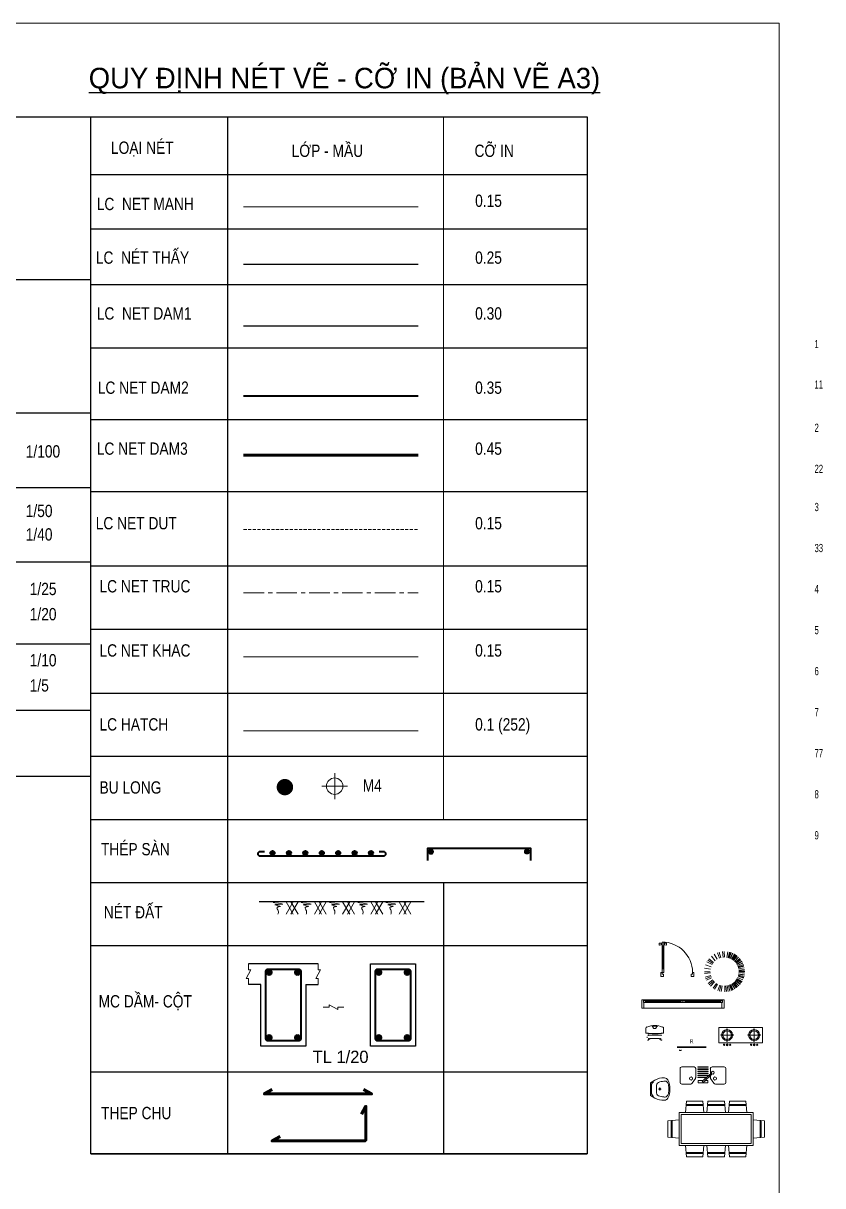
# Model space of a CAD drawing. Header units: millimetres. Extents: x 5243337 to 5938936, y 490824 to 785930.
# Drawn here: x 5266923 to 5286402, y 587548 to 615878 of the extents above; entities that cross this region are included whole.
import ezdxf
from ezdxf.enums import TextEntityAlignment as Align

# ---------------------------------------------------------------- set-up
doc = ezdxf.new("R2010")
doc.units = ezdxf.units.MM
doc.header["$MEASUREMENT"] = 0
for name, pattern in [('CENTERX2', [4, 2.5, -0.5, 0.5, -0.5]), ('DASHDOT', [1, 0.5, -0.25, 0, -0.25]), ('HIDDEN', [0.375, 0.25, -0.125])]:
    doc.linetypes.add(name, pattern=pattern)
doc.layers.get('0').update_dxf_attribs({"lineweight": 0})
doc.layers.get('Defpoints').update_dxf_attribs({"lineweight": 0})
for name, color, linetype, lineweight in [('0.10_Cay', 114, 'Continuous', 9), ('0.10_Ghi-Chu', 8, 'Continuous', 9), ('0.10_Thiet-Bi', 157, 'Continuous', 9), ('0.15_Cua', 144, 'Continuous', 15), ('LC Dim', 8, 'Continuous', 18), ('LC Hatch', 252, 'Continuous', 9), ('LC Khac', 4, 'Continuous', 9), ('LC Net dam 1', 30, 'Continuous', 30), ('LC Net dam2', 6, 'Continuous', 40), ('LC Net dam3', 1, 'Continuous', 60), ('LC Net khuat', 4, 'HIDDEN', 13), ('LC Net manh', 9, 'Continuous', 5), ('LC Net thay', 7, 'Continuous', 25), ('LC Net truc', 8, 'DASHDOT', 13), ('LC Text2', 7, 'Continuous', 25), ('text', 1, 'Continuous', 20)]:
    doc.layers.add(name, color=color, linetype=linetype, lineweight=lineweight)
doc.styles.add('LC 1', font='VHAVANB.TTF')
doc.styles.add('T2', font='VHARIAL.TTF', dxfattribs={"width": 0.8})
doc.styles.add('Tahoma', font='tahoma.ttf')
doc.styles.add('text', font='hoatbif.shx', dxfattribs={"width": 0.7})

# ---------------------------------------------------------------- blocks, each defined once
blk = doc.blocks.new('thep tron 2')
at = {"layer": 'LC Net dam2'}
for p, q in [((-0.5, 0.5), (0.5, 0.5)), ((0.35, 0.85), (-0.35, 0.15)), ((-0.35, 0.85), (0.35, 0.15)), ((0, 1), (0, 0))]:
    blk.add_line(p, q, dxfattribs=at)
blk.add_circle((0, 0.5), 0.5, dxfattribs=at)
blk = doc.blocks.new('theptron1')
at = {"layer": 'LC Net dam3'}
for p, q in [((-0.5, 0), (0.5, 0)), ((-0.35, 0.35), (0.35, -0.35)), ((0.35, 0.35), (-0.35, -0.35)), ((0, 0.5), (0, -0.5))]:
    blk.add_line(p, q, dxfattribs=at)
blk.add_circle((0, 0), 0.5, dxfattribs=at)
blk = doc.blocks.new('mat dat')
at = {"layer": 'LC Net manh'}
for p, q in [((2, 0), (3.73, -3)), ((3.73, 0), (2, -3)), ((3.15, 0), (4.88, -3)), ((4.88, 0), (3.15, -3))]:
    blk.add_line(p, q, dxfattribs=at)
blk.add_spline([(0, 0), (-1.21, -0.12), (1.21, -0.52), (-0.75, -0.75), (0.58, -1.1), (-0.23, -1.33), (0.06, -2.19), (0, -3)], degree=3, dxfattribs=at)
blk = doc.blocks.new('bu lon')
at = {"layer": 'LC Khac', "color": 9}
for p, q in [((0, -0.786), (0, 0.786)), ((0.786, 0), (-0.786, 0))]:
    blk.add_line(p, q, dxfattribs=at)
at = {"layer": 'LC Khac', "color": 7}
blk.add_circle((0, 0), 0.5, dxfattribs=at)
blk = doc.blocks.new('*U8')
for p, q in [((30, 640), (30, 100)), ((70, 640), (70, 100))]:
    blk.add_line(p, q)
at = {"color": 8, "lineweight": 9}
for p, q in [((48, 650), (48, 90)), ((52, 650), (52, 90))]:
    blk.add_line(p, q, dxfattribs=at)
for points in [[(5, 670), (-35, 666, -0.443716), (-40, 671), (-40, 709, -0.443716), (-35, 714), (5, 710, -0.385314), (10, 705), (10, 675, -0.385314)], [(95, 670), (135, 666, 0.443716), (140, 671), (140, 709, 0.443716), (135, 714), (95, 710, 0.385314), (90, 705), (90, 675, 0.385314)]]:
    blk.add_lwpolyline(points, format="xyb", close=True)
for points in [[(20, 685), (10, 685), (10, 695), (20, 695)], [(55, 640), (70, 640), (70, 740), (30, 740), (30, 640), (45, 640), (45, 650), (55, 650), (55, 640)], [(80, 685), (90, 685), (90, 695), (80, 695)], [(55, 100), (70, 100), (70, 0), (30, 0), (30, 100), (45, 100), (45, 90), (55, 90), (55, 100)]]:
    blk.add_lwpolyline(points)
for points in [[(30, 0), (0, 0), (0, -100), (60, -100), (60, -40), (30, -40)], [(770, 0), (800, 0), (800, -100), (740, -100), (740, -40), (770, -40)]]:
    blk.add_lwpolyline(points, close=True)
for centre, start, end in [((70, 690), 143.1301, 216.8699), ((30, 690), 323.1301, 36.8699)]:
    blk.add_arc(centre, 50, start, end)
for centre, radius, start, end in [((30, 0), 740, 0, 90), ((47, 641), 8.25, 186.4342, 273.2898), ((53, 641), 8.25, 266.7102, 353.5658), ((47, 99), 8.25, 86.7102, 173.5658), ((53, 99), 8.25, 6.4342, 93.2898)]:
    blk.add_arc(centre, radius, start, end, dxfattribs=at)
blk = doc.blocks.new('*U13')
for p, q in [((35, 0), (1965, 0)), ((50, -200), (1950, -200)), ((1060, -20), (1905, -20)), ((1060, -60), (1905, -60))]:
    blk.add_line(p, q)
at = {"color": 8, "lineweight": 5}
for p, q in [((95, -20), (940, -20)), ((95, -35), (940, -35)), ((95, -45), (940, -45)), ((95, -60), (940, -60)), ((1060, -20), (1905, -20)), ((1060, -35), (1905, -35)), ((1060, -45), (1905, -45)), ((1060, -60), (1905, -60))]:
    blk.add_line(p, q, dxfattribs=at)
for points in [[(0, 0), (35, 0), (35, -60), (50, -60), (50, -200), (0, -200), (0, 0)], [(2000, 0), (1965, 0), (1965, -60), (1950, -60), (1950, -200), (2000, -200), (2000, 0)], [(1060, -45), (1060, -60), (1000, -60), (1000, -20), (1060, -20), (1060, -35), (1050, -35), (1050, -45), (1060, -45)], [(1905, -45), (1905, -60), (1965, -60), (1965, -20), (1905, -20), (1905, -35), (1915, -35), (1915, -45), (1905, -45)]]:
    blk.add_lwpolyline(points)
for points in [[(35, -20), (95, -20), (95, -35), (85, -35), (85, -45), (95, -45), (95, -60), (35, -60)], [(1000, -20), (940, -20), (940, -35), (950, -35), (950, -45), (940, -45), (940, -60), (1000, -60)]]:
    blk.add_lwpolyline(points, close=True)
for points in [[(95, -29, -0.312187), (102, -35, -0.312187)], [(95, -51, 0.312187), (102, -45, 0.312187)], [(940, -29, 0.312187), (933, -35, 0.312187)], [(940, -51, -0.312187), (933, -45, -0.312187)]]:
    blk.add_lwpolyline(points, format="xyb", dxfattribs=at)
for centre, start, end in [((1059, -37), 14.2151, 83.5658), ((1059, -43), 276.4342, 345.7849), ((1906, -37), 96.4342, 165.7849), ((1906, -43), 194.2151, 263.5658)]:
    blk.add_arc(centre, 8.25, start, end, dxfattribs=at)
blk = doc.blocks.new('*U7')
for p, q in [((-240, 242), (-342, 343)), ((-217, 263), (-311, 372)), ((-194, 282), (-277, 398)), ((-141, 313), (-203, 442)), ((-114, 325), (-164, 459)), ((-85, 334), (-123, 472)), ((-25, 345), (-39, 488)), ((5, 347), (4, 490)), ((66, 342), (89, 484)), ((124, 327), (172, 462)), ((180, 302), (250, 427)), ((205, 286), (286, 404)), ((230, 268), (321, 379)), ((273, 226), (382, 319)), ((-334, 56), (-475, 79)), ((-328, 86), (-467, 121)), ((-319, 115), (-454, 162)), ((-294, 170), (-419, 240)), ((-278, 196), (-396, 277)), ((308, 177), (432, 249)), ((335, 122), (469, 172)), ((344, 93), (482, 131)), ((355, 33), (498, 47)), ((357, 3), (500, 5)), ((-339, -5), (-482, -6)), ((-337, -35), (-480, -49)), ((-333, -65), (-474, -91)), ((-326, -95), (-464, -133)), ((-316, -123), (-451, -174)), ((-310, -140), (-441, -197)), ((-304, -151), (-434, -213)), ((-290, -178), (-414, -251)), ((-290, -178), (-414, -251)), ((-274, -203), (-390, -287)), ((-266, -213), (-380, -300)), ((-255, -227), (-364, -320)), ((-238, -245), (-340, -346)), ((-234, -249), (-334, -352)), ((-211, -270), (-303, -380)), ((-207, -273), (-296, -386)), ((226, -272), (316, -384)), ((236, -265), (329, -373)), ((258, -244), (360, -344)), ((258, -244), (360, -344)), ((278, -221), (389, -312)), ((286, -212), (399, -299)), ((296, -197), (414, -278)), ((309, -177), (433, -249)), ((312, -171), (437, -242)), ((326, -144), (456, -203)), ((328, -139), (460, -196)), ((337, -116), (472, -164)), ((343, -99), (480, -139)), ((346, -87), (485, -123)), ((352, -57), (494, -81)), ((-187, -288), (-268, -406)), ((-172, -298), (-247, -420)), ((-161, -304), (-232, -429)), ((-134, -318), (-194, -448)), ((-134, -318), (-194, -448)), ((-106, -329), (-154, -464)), ((-95, -333), (-138, -469)), ((-77, -338), (-113, -476)), ((-53, -343), (-79, -484)), ((-47, -344), (-71, -485)), ((-17, -348), (-28, -490)), ((-11, -348), (-20, -491)), ((13, -349), (14, -492)), ((31, -348), (40, -491)), ((43, -347), (57, -489)), ((73, -343), (100, -483)), ((73, -343), (100, -483)), ((103, -336), (141, -474)), ((115, -332), (158, -469)), ((132, -326), (182, -460)), ((154, -317), (214, -447)), ((160, -314), (221, -444)), ((186, -300), (259, -423)), ((192, -297), (266, -419)), ((212, -283), (295, -400))]:
    blk.add_line(p, q)
blk = doc.blocks.new('TB WC Lavabo 01')
at = {"color": 8}
blk.add_wipeout([(0, 232), (40, 240), (141, 260), (241, 280), (296, 287), (352, 288), (388, 280), (421, 260), (439, 240), (451, 220), (460, 200), (468, 180), (475, 160), (481, 140), (487, 120), (491, 100), (495, 80), (497, 60), (499, 40), (500, 20), (500, 0), (500, -20), (499, -40), (497, -60), (495, -80), (491, -100), (487, -120), (481, -140), (475, -160), (468, -180), (460, -200), (451, -220), (439, -240), (421, -260), (388, -280), (352, -288), (296, -287), (240, -280), (141, -260), (40, -240), (0, -232)], dxfattribs=at)
for p, q in [((204, 0), (274, 0)), ((239, 35), (239, -35))]:
    blk.add_line(p, q)
blk.add_lwpolyline([(15, -154), (15, 154), (121, 219, -0.14257), (351, 273, -0.255099), (432, 223, -0.124237), (485, 0, -0.124237), (432, -223, -0.255099), (351, -273, -0.142542), (121, -219)], format="xyb", close=True)
for points in [[(87, -180, -0.253319), (33, -92), (33, 92, -0.253319), (87, 180)], [(154, 0, -0.05085), (166, 121, -0.267955), (203, 162, -0.045825), (335, 193, -0.034433), (365, 195, -0.20396), (412, 175, -0.140892), (448, 107, -0.051029), (459, 0, -0.051029), (448, -107, -0.140892), (412, -175, -0.20396), (365, -195, -0.034433), (335, -193, -0.045825), (203, -162, -0.267955), (166, -121, -0.05085), (154, 0, 0.05085)]]:
    blk.add_lwpolyline(points, format="xyb")
blk.add_circle((239, 0), 20)
blk = doc.blocks.new('TB Bếp')
at = {"color": 8}
blk.add_wipeout([(-575, -50), (575, -50), (575, -540), (-575, -540)], dxfattribs=at)
for p, q in [((-532, -452), (-532, -74)), ((-532, -74), (532, -74)), ((-329, -260), (-436, -260)), ((-329, -260), (-329, -154)), ((-329, -260), (-329, -367)), ((-329, -260), (-223, -260)), ((-329, -260), (-329, -260)), ((-329, -260), (-329, -260)), ((329, -260), (223, -260)), ((329, -260), (329, -154)), ((329, -260), (329, -367)), ((329, -260), (436, -260)), ((329, -260), (329, -260)), ((329, -260), (329, -260)), ((532, -452), (532, -74)), ((-532, -452), (532, -452)), ((-403, -496), (-419, -496)), ((-403, -496), (-403, -479)), ((-403, -496), (-403, -513)), ((-403, -496), (-386, -496)), ((-403, -496), (-403, -496)), ((-403, -496), (-403, -496)), ((-329, -496), (-353, -496)), ((-329, -496), (-329, -472)), ((-329, -496), (-329, -520)), ((-329, -496), (-305, -496)), ((-329, -496), (-329, -496)), ((-329, -496), (-329, -496)), ((-256, -496), (-272, -496)), ((-255, -496), (-255, -479)), ((-255, -496), (-255, -496)), ((-255, -496), (-255, -496)), ((-255, -496), (-239, -496)), ((-255, -496), (-255, -513)), ((255, -496), (239, -496)), ((255, -496), (255, -479)), ((255, -496), (255, -513)), ((255, -496), (255, -496)), ((255, -496), (255, -496)), ((256, -496), (272, -496)), ((329, -496), (305, -496)), ((329, -496), (329, -472)), ((329, -496), (329, -496)), ((329, -496), (329, -496)), ((329, -496), (353, -496)), ((329, -496), (329, -520)), ((403, -496), (386, -496)), ((403, -496), (403, -479)), ((403, -496), (403, -496)), ((403, -496), (403, -496)), ((403, -496), (419, -496)), ((403, -496), (403, -513))]:
    blk.add_line(p, q)
for points in [[(-415, -255), (-483, -255), (-483, -265), (-415, -265)], [(-324, -174), (-324, -106), (-334, -106), (-334, -174)], [(-243, -265), (-175, -265), (-175, -255), (-243, -255)], [(243, -265), (175, -265), (175, -255), (243, -255)], [(324, -174), (324, -106), (334, -106), (334, -174)], [(415, -255), (483, -255), (483, -265), (415, -265)], [(-334, -347), (-334, -415), (-324, -415), (-324, -347)], [(334, -347), (334, -415), (324, -415), (324, -347)]]:
    blk.add_lwpolyline(points, close=True, dxfattribs=at)
for centre in [(-403, -496), (-255, -496), (255, -496), (403, -496)]:
    blk.add_circle(centre, 16.5)
for centre in [(-329, -496), (329, -496)]:
    blk.add_circle(centre, 23.9, dxfattribs=at)
for centre, radius, start, end in [((-329, -260), 134, 92.2181, 177.7819), ((-329, -260), 134, 182.2181, 267.7819), ((-329, -260), 106, 92.7886, 177.2114), ((-329, -260), 106, 182.7886, 267.2114), ((-329, -260), 134, 2.2181, 87.7819), ((-329, -260), 106, 2.7886, 87.2114), ((-329, -260), 134, 272.2181, 357.7819), ((-329, -260), 106, 272.7886, 357.2114), ((329, -260), 134, 92.2181, 177.7819), ((329, -260), 134, 182.2181, 267.7819), ((329, -260), 106, 92.7886, 177.2114), ((329, -260), 106, 182.7886, 267.2114), ((329, -260), 134, 2.2181, 87.7819), ((329, -260), 106, 2.7886, 87.2114), ((329, -260), 134, 272.2181, 357.7819), ((329, -260), 106, 272.7886, 357.2114)]:
    blk.add_arc(centre, radius, start, end)
blk = doc.blocks.new('*U11')
at = {"color": 8}
blk.add_wipeout([(-600, -50), (600, -50), (600, -550), (-600, -550)], dxfattribs=at)
for p, q in [((-559, -467), (-559, -133)), ((-517, -91), (-301, -91)), ((-185, -230), (-267, -109)), ((-178, -292), (-178, -253)), ((178, -253), (178, -467)), ((185, -230), (267, -109)), ((301, -91), (517, -91)), ((559, -133), (559, -467)), ((-219, -509), (-517, -509)), ((-178, -467), (-178, -334)), ((517, -509), (219, -509))]:
    blk.add_line(p, q)
blk.add_lwpolyline([(-206, -358), (24, -158), (-1, -127), (-226, -337, 4.45487)], format="xyb", close=True)
for points in [[(117, -118), (-117, -118), (-117, -179), (-57, -179), (-1, -127), (24, -158), (0, -179), (117, -179)], [(-123, -299), (123, -299), (123, -309), (-123, -309)], [(-123, -349), (123, -349), (123, -359), (-123, -359)], [(-123, -399), (123, -399), (123, -409), (-123, -409)], [(-123, -449), (123, -449), (123, -459), (-123, -459)], [(-123, -499), (123, -499), (123, -509), (-123, -509)]]:
    blk.add_lwpolyline(points, close=True)
blk.add_lwpolyline([(-80, -249), (123, -249), (123, -259), (-92, -259)])
for centre in [(-291, -228), (291, -228)]:
    blk.add_circle(centre, 38.1)
for centre, start, end in [((-517, -133), 90, 180), ((-301, -133), 34.249, 90), ((-219, -253), 0, 34.249), ((219, -253), 145.751, 180), ((301, -133), 90, 145.751), ((517, -133), 0, 90), ((-517, -467), 180, 270), ((-219, -467), 270, 0), ((219, -467), 180, 270), ((517, -467), 270, 0)]:
    blk.add_arc(centre, 41.3, start, end)
blk = doc.blocks.new('TB Tủ Lạnh')
at = {"color": 8}
blk.add_wipeout([(-350, -50), (350, -50), (350, -650), (-350, -650)], dxfattribs=at)
for p, q in [((-350, -580), (350, -580)), ((-350, -600), (350, -600))]:
    blk.add_line(p, q)
blk.add_lwpolyline([(-294, -650), (-294, -670), (-258, -670), (-258, -650)])
at = {"layer": '0.10_Ghi-Chu', "style": 'Tahoma'}
blk.add_text('R', height=100, dxfattribs=at).set_placement((0, -494), align=Align.CENTER)
blk = doc.blocks.new('*U15')
at = {"color": 8}
blk.add_lwpolyline([(-275, 200), (0, 225), (0, 400), (150, 400), (175, 675), (575, 675), (600, 400), (675, 400), (700, 675), (1100, 675), (1125, 400), (1200, 400), (1225, 675), (1625, 675), (1650, 400), (1800, 400), (1800, 225), (2075, 200), (2075, -200), (1800, -225), (1800, -400), (1650, -400), (1625, -675), (1225, -675), (1200, -400), (1125, -400), (1100, -675), (700, -675), (675, -400), (600, -400), (575, -675), (175, -675), (150, -400), (0, -400), (0, -225), (-275, -200)], close=True, dxfattribs=at)
for points in [[(166, 575), (584, 575)], [(168, 600), (582, 600)], [(691, 575), (1109, 575)], [(693, 600), (1107, 600)], [(1216, 575), (1634, 575)], [(1218, 600), (1632, 600)], [(150, 400), (600, 400)], [(675, 400), (1125, 400)], [(1200, 400), (1650, 400)], [(-200, 207), (-200, -207)], [(-175, 209), (-175, -209)], [(0, 225), (0, -225)], [(1800, 225), (1800, -225)], [(1975, 209), (1975, -209)], [(2000, 207), (2000, -207)], [(150, -400), (600, -400)], [(1125, -400), (675, -400)], [(1650, -400), (1200, -400)], [(166, -575), (584, -575)], [(168, -600), (582, -600)], [(1109, -575), (691, -575)], [(1107, -600), (693, -600)], [(1634, -575), (1216, -575)], [(1632, -600), (1218, -600)]]:
    blk.add_lwpolyline(points)
blk.add_lwpolyline([(1750, 350), (1750, -350), (50, -350), (50, 350)], close=True)
blk = doc.blocks.new('TB WC BonCau 01')
at = {"color": 8}
blk.add_wipeout([(0, 230), (196, 230), (216, 220), (221, 207), (221, 200), (223, 180), (223, 165), (266, 168), (276, 180), (290, 185), (366, 190), (371, 185), (371, 180), (371, 174), (376, 174), (376, 180), (376, 185), (381, 190), (502, 186), (546, 180), (590, 170), (622, 160), (663, 140), (693, 120), (717, 100), (730, 88), (737, 80), (750, 60), (759, 40), (764, 20), (765, 0), (764, -20), (759, -40), (750, -60), (737, -80), (730, -88), (717, -100), (693, -120), (663, -140), (622, -160), (590, -170), (546, -180), (502, -186), (381, -190), (376, -185), (376, -180), (376, -174), (371, -174), (371, -180), (371, -185), (366, -190), (324, -188), (324, -200), (324, -205), (322, -207), (300, -207), (298, -205), (298, -200), (298, -186), (290, -185), (276, -180), (266, -168), (223, -165), (223, -180), (221, -200), (221, -207), (216, -220), (196, -230), (0, -230)], dxfattribs=at)
for p, q in [((48, 53), (84, 28)), ((95, 217), (196, 217)), ((339, 139), (339, 148)), ((340, 149), (371, 149)), ((353, 138), (340, 138)), ((342, -117), (342, 117)), ((342, 117), (353, 117)), ((354, 119), (354, 137)), ((376, 174), (371, 174)), ((376, 154), (376, 174)), ((84, -28), (48, -53)), ((95, -217), (196, -217)), ((258, -142), (258, -158)), ((260, -140), (262, -140)), ((262, -160), (260, -160)), ((263, -160), (262, -160)), ((339, -148), (339, -139)), ((340, -138), (353, -138)), ((371, -149), (340, -149)), ((353, -117), (342, -117)), ((354, -137), (354, -119)), ((376, -154), (376, -174))]:
    blk.add_line(p, q)
for centre, radius, start, end in [((563, 0), 540, 159.2678, 200.7321), ((535, 0), 500, 171.6681, 188.3323), ((60, 70), 20, 171.6799, 234.0514), ((95, 177), 40, 89.9986, 159.2669), ((64, 0), 34, 10.761, 54.0415), ((64, 0), 34, 349.239, 10.761), ((196, 205), 12, 3.9186, 90), ((-2782, 0), 2997, 356.062, 3.938), ((-2782, 0), 3010, 356.859, 3.1425), ((2758, 0), 2500, 176.3855, 183.208), ((293, 155), 30, 154.597, 176.3937), ((340, 148), 1, 89.9427, 180), ((340, 139), 0.499, 180, 270.1146), ((353, 137), 2, 0, 89.9713), ((353, 119), 2, 270.0286, 0), ((371, 154), 5, 270.0114, 0), ((60, -70), 20, 125.9547, 188.3347), ((95, -177), 40, 200.7312, 270.0014), ((64, 0), 34, 305.9475, 349.2341), ((196, -205), 12, 270.0048, 356.0627), ((260, -142), 2, 90, 180), ((260, -158), 2, 180, 270), ((293, -155), 30, 189.5643, 205.4252), ((310, -202), 20.2, 45.6327, 125.8626), ((340, -139), 0.5, 89.8854, 180), ((340, -148), 0.999, 180, 270.0573), ((353, -119), 2, 0, 89.9713), ((353, -137), 2, 270.0286, 0), ((371, -154), 5, 0, 89.9885)]:
    blk.add_arc(centre, radius, start, end)

msp = doc.modelspace()

# ---------------------------------------------------------------- linework, layer by layer
at = {"layer": 'Defpoints', "ltscale": 0.2}
msp.add_lwpolyline([(5243337, 615878.5), (5285337, 615878.5), (5285337, 586178.5), (5243337, 586178.5)], close=True, dxfattribs=at)
at = {"layer": 'LC Hatch'}
for p, q in [((5277159.3, 613593.9), (5277159.3, 596476.3)), ((5272292.3, 598634.1), (5276544.4, 598634.1))]:
    msp.add_line(p, q, dxfattribs=at)
at = {"layer": 'LC Hatch', "const_width": 200}
for points in [[(5273197.7, 597262.6, -0.4142136), (5273297.7, 597362.6)], [(5273197.7, 597262.6, 0.4142136), (5273297.7, 597162.6)], [(5273397.7, 597261.2, 0.4142136), (5273297.7, 597361.2)], [(5273397.7, 597262.6, -0.4142136), (5273297.7, 597162.6)]]:
    msp.add_lwpolyline(points, format="xyb", dxfattribs=at)
at = {"layer": 'LC Khac', "ltscale": 0.5}
msp.add_line((5272292.3, 600436.1), (5276544.4, 600436.1), dxfattribs=at)
at = {"layer": 'LC Net dam 1'}
msp.add_line((5272292.3, 608507.6), (5276544.4, 608507.6), dxfattribs=at)
at = {"layer": 'LC Net dam2', "ltscale": 5}
msp.add_line((5276544.4, 606787.4), (5272292.3, 606787.4), dxfattribs=at)
at = {"layer": 'LC Net dam2'}
msp.add_lwpolyline([(5275596, 595696), (5275696, 595696, -0.4142136), (5275752.8, 595639.1), (5275752.8, 595632.8, -0.4142136), (5275696, 595576), (5274198.8, 595576), (5272701.5, 595576, -0.4142136), (5272644.7, 595632.8), (5272644.7, 595639.1, -0.4142136), (5272701.5, 595696), (5272801.5, 595696)], format="xyb", dxfattribs=at)
msp.add_lwpolyline([(5276778.3, 595472), (5276778.3, 595772), (5279278.3, 595772), (5279278.3, 595472)], dxfattribs=at)
for points in [[(5272835, 591127.8), (5272835, 592777.8, -0.4142136), (5272885, 592827.8), (5273635, 592827.8, -0.4142136), (5273685, 592777.8), (5273685, 591127.8, -0.4142136), (5273635, 591077.8), (5272885, 591077.8, -0.4142136)], [(5275507.2, 591127.8), (5275507.2, 592777.8, -0.4142136), (5275557.2, 592827.8), (5276307.2, 592827.8, -0.4142136), (5276357.2, 592777.8), (5276357.2, 591127.8, -0.4142136), (5276307.2, 591077.8), (5275557.2, 591077.8, -0.4142136)]]:
    msp.add_lwpolyline(points, format="xyb", close=True, dxfattribs=at)
at = {"layer": 'LC Net dam3', "ltscale": 0.5}
msp.add_line((5272292.3, 605354.4), (5276544.4, 605354.4), dxfattribs=at)
at = {"layer": 'LC Net dam3', "ltscale": 5}
msp.add_lwpolyline([(5272989.1, 589897.2), (5272794.3, 589784.7), (5275409.3, 589784.7), (5275214.5, 589897.2)], dxfattribs=at)
at = {"layer": 'LC Net dam3'}
msp.add_lwpolyline([(5275161.1, 589292.1), (5275273.6, 589486.9), (5275273.6, 588688.5, -0.4142136), (5275223.6, 588638.5), (5272986.1, 588638.5), (5273181, 588751)], format="xyb", dxfattribs=at)
at = {"layer": 'LC Net khuat', "ltscale": 300}
msp.add_line((5272292.3, 603537), (5276544.4, 603537), dxfattribs=at)
at = {"layer": 'LC Net manh'}
msp.add_line((5272292.3, 611408.3), (5276544.4, 611408.3), dxfattribs=at)
for points in [[(5272410, 592452.8), (5272410, 592596), (5272352.4, 592596), (5272467.6, 592809.6), (5272410, 592809.6), (5272410, 592952.8)], [(5274110, 592452.8), (5274110, 592596), (5274052.4, 592596), (5274167.6, 592809.6), (5274110, 592809.6), (5274110, 592952.8)], [(5274230.4, 591897), (5274373.6, 591897), (5274373.6, 591954.6), (5274587.2, 591839.5), (5274587.2, 591897), (5274730.4, 591897)]]:
    msp.add_lwpolyline(points, dxfattribs=at)
at = {"layer": 'LC Net thay'}
for p, q in [((5266595.6, 613593.9), (5268566.8, 613593.9)), ((5271896.3, 613593.9), (5271896.3, 588326.9)), ((5268566.8, 612192.6), (5280663.7, 612192.6)), ((5268566.8, 610869.4), (5280663.7, 610869.4)), ((5272292.3, 610009.3), (5276544.4, 610009.3)), ((5246142, 609631.2), (5268566.8, 609631.2)), ((5268566.8, 609513.7), (5280663.7, 609513.7)), ((5268566.8, 607968.6), (5280663.7, 607968.6)), ((5254673.9, 606383.8), (5268566.8, 606383.8)), ((5268566.8, 606219.3), (5280663.7, 606219.3)), ((5254673.9, 604566.4), (5268566.8, 604566.4)), ((5268566.8, 604469.9), (5280663.7, 604469.9)), ((5254673.9, 602749), (5268566.8, 602749)), ((5268566.8, 602652.5), (5280663.7, 602652.5)), ((5268566.8, 601114.8), (5280663.7, 601114.8)), ((5254673.9, 600757.5), (5268566.8, 600757.5)), ((5268566.8, 599551.7), (5280663.7, 599551.7)), ((5254673.9, 599137.5), (5268566.8, 599137.5)), ((5268566.8, 598014), (5280663.7, 598014)), ((5246142, 597526.5), (5268566.8, 597526.5)), ((5268566.8, 596476.3), (5280663.7, 596476.3)), ((5268566.8, 594938.6), (5280663.7, 594938.6)), ((5277159.3, 594938.6), (5277159.3, 588326.9)), ((5276693.6, 594465.6), (5272673.7, 594465.6)), ((5268566.8, 593400.9), (5280663.7, 593400.9)), ((5274110, 592952.8), (5272410, 592952.8)), ((5272710, 592452.8), (5272410, 592452.8)), ((5273810, 592452.8), (5274110, 592452.8)), ((5268566.8, 590325.5), (5280663.7, 590325.5)), ((5268566.8, 588326.9), (5280663.7, 588326.9))]:
    msp.add_line(p, q, dxfattribs=at)
for points in [[(5268566.8, 613593.9), (5280663.7, 613593.9), (5280663.7, 588326.9), (5268566.8, 588326.9)], [(5275382.2, 592952.8), (5276482.2, 592952.8), (5276482.2, 590952.8), (5275382.2, 590952.8)]]:
    msp.add_lwpolyline(points, close=True, dxfattribs=at)
msp.add_lwpolyline([(5273810, 592452.8), (5273810, 590952.8), (5272710, 590952.8), (5272710, 592452.8)], dxfattribs=at)
at = {"layer": 'LC Net truc', "linetype": 'CENTERX2', "ltscale": 200}
msp.add_line((5272292.3, 601999.3), (5276544.4, 601999.3), dxfattribs=at)

# ---------------------------------------------------------------- block references
at = {"layer": '0.10_Cay', "rotation": 90}
msp.add_blockref('*U7', (5284008.6, 592757.8), dxfattribs=at)
at = {"layer": '0.15_Cua'}
for name, p in [('*U8', (5282459.3, 592748)), ('*U13', (5281996.4, 592076.7))]:
    msp.add_blockref(name, p, dxfattribs=at)
at = {"layer": 'LC Dim'}
for p, xscale, yscale, zscale in [((5272915, 592747.8), 100.000000000162, 100.000000000162, 100.000000000162), ((5273605, 592747.8), -100.000000000162, 100.0000000000815, 100.0000000000239), ((5275587.2, 592747.8), 100.000000000162, 100.000000000162, 100.000000000162), ((5276277.2, 592747.8), -100.000000000162, 100.0000000000815, 100.0000000000239)]:
    msp.add_blockref('theptron1', p, dxfattribs=dict(at, xscale=xscale, yscale=yscale, zscale=zscale))
at = {"layer": 'LC Dim', "rotation": 180}
for p, xscale, yscale, zscale in [((5272915, 591157.8), -100.000000000162, 100.0000000000815, 100.0000000000239), ((5273605, 591157.8), 100.000000000162, 100.000000000162, 100.000000000162), ((5275587.2, 591157.8), -100.000000000162, 100.0000000000815, 100.0000000000239), ((5276277.2, 591157.8), 100.000000000162, 100.000000000162, 100.000000000162)]:
    msp.add_blockref('theptron1', p, dxfattribs=dict(at, xscale=xscale, yscale=yscale, zscale=zscale))
at = {"layer": 'LC Khac'}
for name, p, xscale, yscale, zscale in [('bu lon', (5274510.3, 597286.2), 399.9999999996437, 399.9999999996437, 399.9999999996437), ('mat dat', (5273129.3, 594465.6), 100.000000000162, 100.000000000162, 100.000000000162), ('mat dat', (5273817, 594465.6), 100.000000000162, 100.000000000162, 100.000000000162), ('mat dat', (5274504.8, 594465.6), 100.000000000162, 100.000000000162, 100.000000000162), ('mat dat', (5275192.6, 594465.6), 100.000000000162, 100.000000000162, 100.000000000162), ('mat dat', (5275880.4, 594465.6), 100.000000000162, 100.000000000162, 100.000000000162)]:
    msp.add_blockref(name, p, dxfattribs=dict(at, xscale=xscale, yscale=yscale, zscale=zscale))
at = {"layer": 'LC Net dam2', "xscale": 100.000000000162, "yscale": 100.000000000162, "zscale": 100.000000000162}
for p in [(5272996.5, 595606), (5273396.5, 595606), (5273796.5, 595606), (5274196.5, 595606), (5274596.5, 595606), (5274996.5, 595606), (5275396.5, 595606)]:
    msp.add_blockref('thep tron 2', p, dxfattribs=at)
at = {"layer": 'LC Net dam2', "rotation": 180}
for p, xscale, yscale, zscale in [((5276858.3, 595742), -100.000000000162, 100.0000000000815, 100.0000000000239), ((5279198.3, 595742), 100.000000000162, 100.000000000162, 100.000000000162)]:
    msp.add_blockref('thep tron 2', p, dxfattribs=dict(at, xscale=xscale, yscale=yscale, zscale=zscale))

# ---------------------------------------------------------------- texts
at = {"layer": 'LC Text2', "lineweight": -2, "style": 'LC 1'}
for s, height, p in [('%%Uquy ®Þnh nÐt vÏ - cì in (b¶n vÏ A3)', 500, (5268518.2, 614292.6)), ('tl 1/20', 300, (5273974.8, 590539.4))]:
    msp.add_text(s, height=height, dxfattribs=at).set_placement(p)
at = {"layer": 'LC Text2', "style": 'T2', "width": 0.8}
for s, p in [('lo¹i nÐt', (5269059.5, 612695.6)), ('Líp - mÇu', (5273463.1, 612620.7)), ('cì in', (5277917.8, 612620.7)), ('0.15', (5277932.9, 611402.9)), ('LC  Net manh', (5268713.8, 611324)), ('LC  nÐt thÊy', (5268690.8, 610017.1)), ('0.25 ', (5277932.9, 610017.1)), ('LC  Net dam1', (5268713.8, 608656.6)), ('0.30', (5277932.9, 608656.6)), ('LC Net dam2', (5268738.2, 606847.2)), ('0.35', (5277932.9, 606847.2)), ('1/100', (5266982.7, 605294.4)), ('LC Net dam3', (5268713.5, 605362.1)), ('0.45', (5277932.9, 605362.1)), ('1/50', (5266982.7, 603843.9)), ('LC Net dut', (5268688.7, 603544.7)), ('0.15', (5277932.9, 603544.7)), ('1/40', (5266982.7, 603271)), ('LC Net truc', (5268779.8, 602007)), ('0.15', (5277932.9, 602007)), ('1/25', (5267080.5, 601941.9)), ('1/20', (5267080.5, 601327.9)), ('LC Net khac', (5268779.8, 600443.9)), ('0.15', (5277932.9, 600443.9)), ('1/10', (5267080.5, 600205.3)), ('1/5', (5267080.5, 599591.3)), ('LC Hatch', (5268779.8, 598641.9)), ('0.1 (252)', (5277932.9, 598641.9)), ('bu long', (5268780.7, 597104.2)), ('m4', (5275193.4, 597150.7)), ('thÐp sµn', (5268815.5, 595600.3)), ('nÐt ®Êt', (5268885.2, 594062.6)), ('mc dÇm- cét', (5268758.7, 591892.6)), ('thep chu', (5268817.9, 589170.3))]:
    msp.add_text(s, height=300, dxfattribs=at).set_placement(p)
at = {"layer": 'text', "linetype": 'ByBlock', "style": 'text', "width": 0.7}
for s, p in [('1', (5286202.2, 607961.4)), ('11', (5286202.2, 606973.1)), ('2', (5286202.2, 605919.6)), ('22', (5286202.2, 604919.6)), ('3', (5286202.2, 603989.3)), ('33', (5286202.2, 602989.3)), ('4', (5286202.2, 601989.3)), ('5', (5286202.2, 600989.3)), ('6', (5286202.2, 599989.3)), ('7', (5286202.2, 598989.3)), ('77', (5286202.2, 597989.3)), ('8', (5286202.2, 596989.3)), ('9', (5286202.2, 595989.3))]:
    msp.add_text(s, height=200, dxfattribs=at).set_placement(p)

# ---------------------------------------------------------------- next in the draw order: block references
at = {"layer": '0.10_Thiet-Bi'}
for name, p, rotation in [('TB WC BonCau 01', (5282308.6, 591474.6), 270), ('*U11', (5283485.5, 589934.8), 180), ('TB WC Lavabo 01', (5282193.9, 589904.3), 1.951006183817119e-07)]:
    msp.add_blockref(name, p, dxfattribs=dict(at, rotation=rotation))
for name, p in [('TB Tủ Lạnh', (5283207.9, 591513.8)), ('TB Bếp', (5284401.1, 591479.1))]:
    msp.add_blockref(name, p, dxfattribs=at)

# ---------------------------------------------------------------- next in the draw order: block references
at = {"layer": '0.10_Thiet-Bi', "rotation": 180}
msp.add_blockref('*U15', (5284705.5, 588930.7), dxfattribs=at)

doc.saveas('drawing.dxf')
